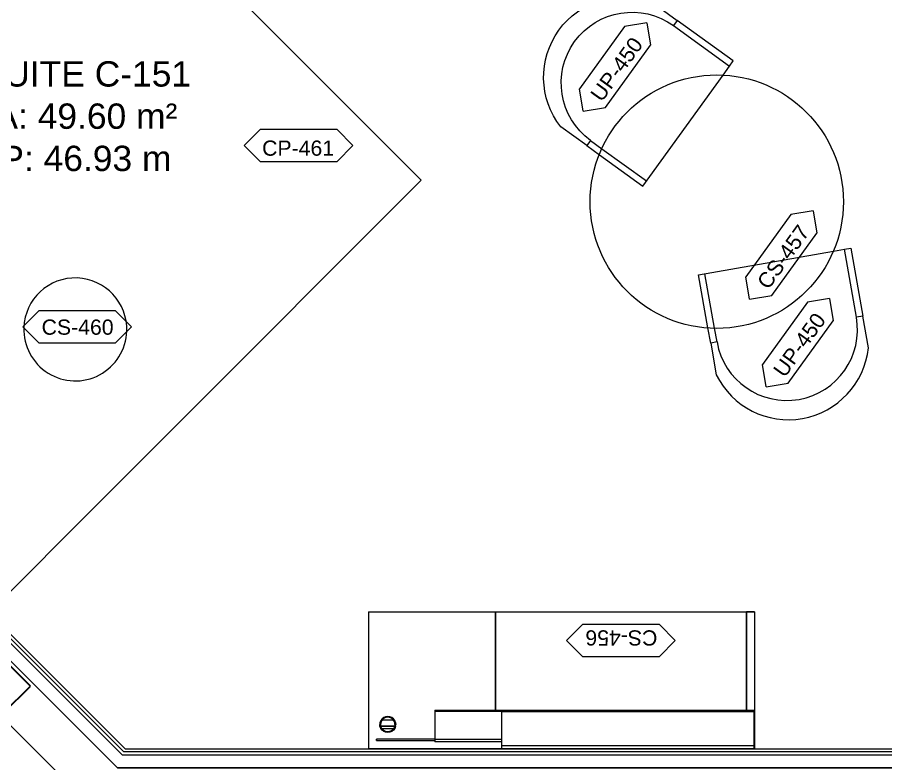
# Model space of a CAD drawing. Header units: centimetres. Extents: x 118932 to 154602, y -32682 to -23521.
# Drawn here: x 137984.4 to 138327.1, y -25901.2 to -25606.8 of the extents above; entities that cross this region are included whole.
import ezdxf

# ---------------------------------------------------------------- set-up
doc = ezdxf.new("R2010")
doc.units = ezdxf.units.CM
doc.header["$LTSCALE"] = 50
doc.header["$MEASUREMENT"] = 0
doc.linetypes.add('HIDDEN', pattern=[0.375, 0.25, -0.125])
for name, color, linetype, lineweight, true_color in [('GEN_00_BL_Yazı', 7, 'Continuous', 0, 0x4f5250), ('GEN_00_BL_Ölçü Dış', 7, 'Continuous', 5, 0x766a5e), ('GEN_01_TA_Kolon', 7, 'Continuous', 35, 0xd05d28), ('GEN_02_TF_Mobilya', 7, 'Continuous', 5, 0x745e3d), ('GEN_05_ML_Alçıpan_giydirme', 7, 'Continuous', 18, 0x7ebab5), ('KALACAK DUVARLAR', 7, 'Continuous', 30, 0x005387)]:
    doc.layers.add(name, color=color, linetype=linetype, lineweight=lineweight, true_color=true_color)
doc.layers.add('GEN_02_TF_Halı', color=7, linetype='Continuous', lineweight=5, true_color=0x903373, transparency=0.8)
doc.styles.add('ARIAL', font='arial.ttf')
doc.styles.add('Arial_6', font='arial.ttf', dxfattribs={"height": 59.5325})

# ---------------------------------------------------------------- blocks, each defined once
blk = doc.blocks.new('LEVEL 0_E BLOK_KOLON')
at = {"layer": 'GEN_01_TA_Kolon'}
blk.add_lwpolyline([(298.34, -287.83), (287.74, -277.23), (277.17, -287.81), (287.76, -298.41)], close=True, dxfattribs=at)
blk = doc.blocks.new('YIKILACAK DUVARLAR LEVEL 0 D BLOK')
at = {"layer": 'KALACAK DUVARLAR', "elevation": 0}
blk.add_lwpolyline([(115.77, -770.14), (-376.98, -770.14), (-414.42, -732.67), (-567.28, -885.35), (-360.35, -1094.56), (-525.49, -1259.26), (-368.07, -1416.83), (-336.48, -1416.83), (-336.49, -1448.43), (-212.04, -1573), (-190.82, -1551.79), (-178.16, -1564.47), (-212.11, -1598.39), (-550.96, -1259.23), (-385.75, -1094.47), (-692.51, -784.33), (-679.71, -771.67), (-579.83, -872.66), (-414.4, -707.22), (-369.51, -752.14), (115.77, -752.14)], close=True, dxfattribs=at)
blk = doc.blocks.new('suıte c-d duvarlar')
at = {"layer": 'GEN_05_ML_Alçıpan_giydirme', "elevation": 0}
blk.add_lwpolyline([(785.25, -479.65), (790.25, -479.65), (790.25, -456.65), (303.93, -456.65), (256.97, -409.68), (91.57, -575.08), (-37.98, -444.05), (-41.54, -447.57), (-43.3, -445.79), (-37.96, -440.52), (91.58, -571.53), (256.97, -406.14), (304.97, -454.15), (792.75, -454.15), (792.75, -482.15), (785.25, -482.15)], close=True, dxfattribs=at)
blk.add_lwpolyline([(785.25, -480.9), (791.5, -480.9), (791.5, -455.4), (304.45, -455.4), (256.97, -407.91), (91.57, -573.31), (-37.97, -442.28), (-42.42, -446.68)], dxfattribs=at)
blk = doc.blocks.new('sandalye')
at = {"layer": 'GEN_02_TF_Mobilya'}
for p, q in [((22.99, 79.87), (12.97, 72.06)), ((12.97, 72.06), (14.53, 70.06)), ((50.44, 23.98), (60.46, 31.79)), ((48.88, 25.98), (50.44, 23.98))]:
    blk.add_line(p, q, dxfattribs=at)
blk.add_lwpolyline([(14.53, 70.06), (-7, 53.28), (-8.56, 55.28), (12.97, 72.06)], dxfattribs=at)
at = {"layer": 'GEN_02_TF_Mobilya', "linetype": 'Continuous'}
for points in [[(50.44, 23.98), (45.58, 20.19), (28.91, 7.2), (-4.31, 49.83), (-7, 53.28)], [(48.88, 25.98), (44.5, 22.57), (27.35, 9.2)]]:
    blk.add_lwpolyline(points, dxfattribs=at)
at = {"layer": 'GEN_02_TF_Mobilya'}
for centre, radius, start, end in [((34.77, 50.41), 31.73, 324.0618, 111.8043), ((31.71, 48.02), 27.94, 307.9331, 127.9331)]:
    blk.add_arc(centre, radius, start, end, dxfattribs=at)
blk = doc.blocks.new('FFE-Tag')
at = {"color": 0}
blk.add_wipeout([(-8.76, 0), (-6.19, 2.57), (6.19, 2.57), (8.76, 0), (6.19, -2.57), (-6.19, -2.57)], dxfattribs=at).dxf.layer = 'GEN_00_BL_Yazı'
at = {"layer": 'GEN_00_BL_Yazı', "color": 0}
for p, q in [((-8.76, 0), (-6.19, 2.57)), ((6.19, 2.57), (-6.19, 2.57)), ((8.76, 0), (6.19, 2.57)), ((-8.76, 0), (-6.19, -2.57)), ((8.76, 0), (6.19, -2.57)), ((-6.19, -2.57), (6.19, -2.57))]:
    blk.add_line(p, q, dxfattribs=at)
blk = doc.blocks.new('UP-450')
at = {"layer": 'GEN_00_BL_Yazı', "xscale": 2.448801272789173, "yscale": 2.448801272789173, "zscale": 2.448801272789173}
blk.add_blockref('FFE-Tag', (0, 0), dxfattribs=at)
at = {"layer": 'GEN_00_BL_Yazı', "insert": (-0.32, -1.08), "char_height": 6, "attachment_point": 5, "style": 'Arial_6'}
blk.add_mtext('UP-450', dxfattribs=at)
blk = doc.blocks.new('CS-457')
at = {"layer": 'GEN_00_BL_Yazı', "insert": (-0.19, -1.08), "char_height": 6, "attachment_point": 5, "style": 'Arial_6'}
blk.add_mtext('CS-457', dxfattribs=at)
blk = doc.blocks.new('masa sandalye masa lambası')
at = {"layer": 'GEN_00_BL_Yazı', "xscale": 2.448801272789173, "yscale": 2.448801272789173, "zscale": 2.448801272789173, "rotation": 172.0669393669861}
for p in [(34.22, 54.31), (6.66, 32.37), (-28.16, -60.37)]:
    blk.add_blockref('FFE-Tag', p, dxfattribs=at)
at = {"rotation": 172.0669393669861}
for name, p in [('UP-450', (34.22, 54.31)), ('CS-457', (6.66, 32.37)), ('UP-450', (-28.16, -60.37))]:
    blk.add_blockref(name, p, dxfattribs=at)
at = {"layer": 'GEN_02_TF_Mobilya'}
blk.add_circle((0, 0), 50, dxfattribs=at)
at = {"layer": 'GEN_02_TF_Mobilya', "linetype": 'HIDDEN'}
blk.add_blockref('sandalye', (0, 0), dxfattribs=at)
at = {"layer": 'GEN_02_TF_Mobilya', "linetype": 'HIDDEN', "xscale": -0.9999999999999999, "rotation": 119.9999999999984}
blk.add_blockref('sandalye', (0, 0), dxfattribs=at)
blk = doc.blocks.new('CS-460_SideTable_R40')
at = {"layer": 'GEN_00_BL_Yazı', "xscale": 24.48801272789115, "yscale": 24.48801272789115, "zscale": 24.48801272789115, "rotation": 181.9776773082424}
blk.add_blockref('FFE-Tag', (-6.7, -10), dxfattribs=at)
at = {"layer": 'GEN_02_TF_Mobilya'}
for start, end in [(360, 180), (180, 360)]:
    blk.add_arc((0, 0), 203.2, start, end, dxfattribs=at)
at = {"layer": 'GEN_00_BL_Yazı', "insert": (134.3, -34.4), "char_height": 60, "attachment_point": 1, "rotation": 181.9777, "style": 'Arial_6'}
blk.add_mtext('CS-460', dxfattribs=at)
blk = doc.blocks.new('CS-456')
at = {"layer": 'GEN_00_BL_Yazı', "insert": (-0.19, -1.08), "char_height": 6, "attachment_point": 5, "style": 'Arial_6'}
blk.add_mtext('CS-456', dxfattribs=at)
blk = doc.blocks.new('CS-456 Mini Bar _ A-01_ Fm - CS-456 MINI BAR-14913976-TYPE GxL')
at = {"layer": 'GEN_02_TF_Mobilya'}
for p, q in [((-760, 270.3), (-728.2, 270.3)), ((-728.2, 270.3), (-760, 270.3)), ((-760, 270.3), (-760, -269.4)), ((-728.2, 270.3), (-728.2, -117)), ((-728.2, 270.3), (-728.2, -117)), ((-728.2, -117), (-728.2, 270.3)), ((262.4, 270.3), (-728.2, 270.3)), ((262.4, 270.3), (-728.2, 270.3)), ((-728.2, -117), (-728.2, 270.3)), ((764, 270.3), (262.4, 270.3)), ((262.4, -117), (262.4, 270.3)), ((764, 270.3), (262.4, 270.3)), ((262.4, -117), (262.4, 270.3)), ((262.4, 270.3), (262.4, -117)), ((262.4, 270.3), (262.4, -117)), ((764, 270.3), (764, -269.4)), ((764, 270.3), (764, -269.4)), ((238.5, -117), (-758.4, -117)), ((-758.4, -123.3), (-758.4, -117)), ((-758.4, -123.3), (-758.4, -117)), ((238.5, -117), (-758.4, -117)), ((-758.4, -123.3), (238.5, -123.3)), ((-758.4, -256.7), (-758.4, -123.3)), ((-758.4, -123.3), (238.5, -123.3)), ((-758.4, -256.7), (-758.4, -123.3)), ((238.5, -117), (238.5, -123.3)), ((238.5, -117), (238.5, -123.3)), ((501.7, -117), (238.5, -117)), ((501.7, -117), (238.5, -117)), ((238.5, -122.2), (501.7, -122.2)), ((238.5, -122.2), (501.7, -122.2)), ((238.5, -123.3), (238.5, -256.7)), ((238.5, -123.3), (238.5, -256.7)), ((501.7, -117), (501.7, -122.2)), ((501.7, -117), (501.7, -122.2)), ((501.7, -122.2), (501.7, -232.2)), ((501.7, -122.2), (501.7, -232.2)), ((657.1, -165.9), (656.1, -174.1)), ((656.1, -174.1), (657.1, -165.9)), ((657.1, -165.9), (660.3, -158.3)), ((657.1, -165.9), (660.3, -158.3)), ((660.2, -166.8), (659.2, -174.1)), ((659.2, -174.1), (660.2, -166.8)), ((663.1, -159.9), (660.2, -166.8)), ((660.2, -166.8), (663.1, -159.9)), ((660.3, -158.3), (665.3, -151.7)), ((660.3, -158.3), (665.3, -151.7)), ((667.6, -153.9), (663.1, -159.9)), ((663.1, -159.9), (667.6, -153.9)), ((665.3, -151.7), (671.9, -146.7)), ((671.9, -146.7), (665.3, -151.7)), ((708.9, -155.1), (666.7, -155.1)), ((708.9, -155.1), (666.7, -155.1)), ((667.6, -153.9), (673.5, -149.4)), ((667.6, -153.9), (673.5, -149.4)), ((671.9, -146.7), (679.6, -143.5)), ((679.6, -143.5), (671.9, -146.7)), ((673.5, -149.4), (680.4, -146.5)), ((673.5, -149.4), (680.4, -146.5)), ((679.6, -143.5), (687.8, -142.4)), ((687.8, -142.4), (679.6, -143.5)), ((680.4, -146.5), (687.8, -145.6)), ((680.4, -146.5), (687.8, -145.6)), ((687.8, -142.4), (696, -143.5)), ((696, -143.5), (687.8, -142.4)), ((687.8, -145.6), (695.2, -146.5)), ((687.8, -145.6), (695.2, -146.5)), ((695.2, -146.5), (702.1, -149.4)), ((695.2, -146.5), (702.1, -149.4)), ((696, -143.5), (703.7, -146.7)), ((703.7, -146.7), (696, -143.5)), ((702.1, -149.4), (708, -153.9)), ((702.1, -149.4), (708, -153.9)), ((703.7, -146.7), (710.3, -151.7)), ((710.3, -151.7), (703.7, -146.7)), ((712.5, -159.9), (708, -153.9)), ((708, -153.9), (712.5, -159.9)), ((710.3, -151.7), (715.3, -158.3)), ((710.3, -151.7), (715.3, -158.3)), ((715.4, -166.8), (712.5, -159.9)), ((712.5, -159.9), (715.4, -166.8)), ((715.3, -158.3), (718.5, -165.9)), ((715.3, -158.3), (718.5, -165.9)), ((716.4, -174.1), (715.4, -166.8)), ((715.4, -166.8), (716.4, -174.1)), ((718.5, -165.9), (719.6, -174.1)), ((718.5, -165.9), (719.6, -174.1)), ((657.1, -182.4), (656.1, -174.1)), ((657.1, -182.4), (656.1, -174.1)), ((657.1, -182.4), (660.3, -190)), ((660.3, -190), (657.1, -182.4)), ((659.2, -174.1), (660.2, -181.5)), ((659.2, -174.1), (660.2, -181.5)), ((715.5, -180.5), (660.1, -180.5)), ((660.1, -180.5), (715.5, -180.5)), ((660.2, -181.5), (663.1, -188.4)), ((660.2, -181.5), (663.1, -188.4)), ((660.3, -190), (665.3, -196.6)), ((665.3, -196.6), (660.3, -190)), ((663.1, -188.4), (667.6, -194.4)), ((663.1, -188.4), (667.6, -194.4)), ((711.3, -190), (664.3, -190)), ((711.3, -190), (664.3, -190)), ((665.3, -196.6), (671.9, -201.6)), ((665.3, -196.6), (671.9, -201.6)), ((673.5, -198.9), (667.6, -194.4)), ((667.6, -194.4), (673.5, -198.9)), ((671.9, -201.6), (679.6, -204.8)), ((671.9, -201.6), (679.6, -204.8)), ((680.4, -201.8), (673.5, -198.9)), ((673.5, -198.9), (680.4, -201.8)), ((679.6, -204.8), (687.8, -205.9)), ((679.6, -204.8), (687.8, -205.9)), ((687.8, -202.7), (680.4, -201.8)), ((680.4, -201.8), (687.8, -202.7)), ((695.2, -201.8), (687.8, -202.7)), ((687.8, -202.7), (695.2, -201.8)), ((687.8, -205.9), (696, -204.8)), ((687.8, -205.9), (696, -204.8)), ((702.1, -198.9), (695.2, -201.8)), ((695.2, -201.8), (702.1, -198.9)), ((696, -204.8), (703.7, -201.6)), ((696, -204.8), (703.7, -201.6)), ((708, -194.4), (702.1, -198.9)), ((702.1, -198.9), (708, -194.4)), ((703.7, -201.6), (710.3, -196.6)), ((703.7, -201.6), (710.3, -196.6)), ((708, -194.4), (712.5, -188.4)), ((708, -194.4), (712.5, -188.4)), ((710.3, -196.6), (715.3, -190)), ((715.3, -190), (710.3, -196.6)), ((712.5, -188.4), (715.4, -181.5)), ((712.5, -188.4), (715.4, -181.5)), ((715.3, -190), (718.5, -182.4)), ((718.5, -182.4), (715.3, -190)), ((715.4, -181.5), (716.4, -174.1)), ((716.4, -174.1), (715.4, -181.5)), ((718.5, -182.4), (719.6, -174.1)), ((719.6, -174.1), (718.5, -182.4)), ((501.7, -232.2), (238.5, -232.2)), ((501.7, -232.2), (238.5, -232.2)), ((501.7, -231.3), (732.3, -231.3)), ((501.7, -231.3), (732.3, -231.3)), ((501.7, -232.2), (501.7, -242.7)), ((501.7, -232.2), (501.7, -242.7)), ((732.3, -237.6), (501.7, -237.6)), ((732.3, -237.6), (501.7, -237.6)), ((732.3, -231.3), (732.3, -237.6)), ((732.3, -237.6), (732.3, -231.3)), ((-760, -269.4), (-758.4, -269.4)), ((-760, -269.4), (-758.4, -269.4)), ((-758.4, -269.4), (-758.4, -256.7)), ((-758.4, -269.4), (-758.4, -256.7)), ((238.5, -256.7), (-758.4, -256.7)), ((238.5, -256.7), (-758.4, -256.7)), ((-758.4, -269.4), (238.5, -269.4)), ((-758.4, -269.4), (238.5, -269.4)), ((238.5, -242.7), (501.7, -242.7)), ((238.5, -242.7), (501.7, -242.7)), ((238.5, -256.7), (238.5, -269.4)), ((238.5, -256.7), (238.5, -269.4)), ((238.5, -269.4), (764, -269.4)), ((238.5, -269.4), (764, -269.4))]:
    blk.add_line(p, q, dxfattribs=at)
at = {"layer": 'GEN_00_BL_Yazı', "xscale": -24.48801272789174, "yscale": 24.48801272789174, "zscale": 24.48801272789174, "rotation": 180.0000187052433}
blk.add_blockref('FFE-Tag', (-232.9, 157.4), dxfattribs=at)
at = {"xscale": -10, "yscale": 10, "zscale": 10, "rotation": 180.0000187052433}
blk.add_blockref('CS-456', (-232.9, 157.4), dxfattribs=at)
blk = doc.blocks.new('CP-461_280x310x2')
at = {"layer": 'GEN_00_BL_Yazı', "xscale": 2.448801272789173, "yscale": 2.448801272789173, "zscale": 2.448801272789173}
blk.add_blockref('FFE-Tag', (0, 0), dxfattribs=at)
at = {"layer": 'GEN_00_BL_Yazı', "insert": (-0.22, -1.08), "char_height": 6, "attachment_point": 5, "rotation": 360, "style": 'Arial_6'}
blk.add_mtext('CP-461', dxfattribs=at)
blk = doc.blocks.new('PPBamako_SuiteC_TefrisPlan')
at = {"layer": 'GEN_02_TF_Mobilya', "rotation": 242.1141417054903}
blk.add_blockref('masa sandalye masa lambası', (-147.07, -565.15), dxfattribs=at)
at = {"layer": 'GEN_02_TF_Halı'}
blk.add_lwpolyline([(-487.26, -341.72), (-482.94, -337.4), (-263.74, -556.6), (-461.73, -754.59), (-680.93, -535.39), (-664.04, -518.5)], dxfattribs=at)
at = {"color": 1}
blk.add_blockref('CP-461_280x310x2', (-312.12, -542.98, 0), dxfattribs=at)
for name, p, xscale, yscale, zscale, rotation in [('CS-460_SideTable_R40', (-400.29, -615.56), 0.1000000000000023, 0.1000000000000023, 0.1000000000000023, 178.0223226917576), ('CS-456 Mini Bar _ A-01_ Fm - CS-456 MINI BAR-14913976-TYPE GxL', (-208.18, -754.07), -0.1, 0.1, 0.1, 1.870524343416954e-05)]:
    blk.add_blockref(name, p, dxfattribs=dict(xscale=xscale, yscale=yscale, zscale=zscale, rotation=rotation))
blk = doc.blocks.new('TEFRISLI MAHAL LEVEL 0 D BLOK')
at = {"layer": 'GEN_00_BL_Yazı', "transparency": 33554687, "insert": (-1257.37, 862.25), "char_height": 10, "attachment_point": 2, "style": 'ARIAL'}
blk.add_mtext('SUITE C-151\\PA: 49.60 m²\\PP: 46.93 m', dxfattribs=at)

msp = doc.modelspace()

# ---------------------------------------------------------------- block references
for name, p in [('YIKILACAK DUVARLAR LEVEL 0 D BLOK', (138393.35, -25150.71, 0)), ('LEVEL 0_E BLOK_KOLON', (137691.18, -25582.84, 0)), ('suıte c-d duvarlar', (137721.97, -25441.19, 0))]:
    msp.add_blockref(name, p)

# ---------------------------------------------------------------- next in the draw order: block references
at = {"color": 1}
msp.add_blockref('PPBamako_SuiteC_TefrisPlan', (138407.54, -25114.33, 0), dxfattribs=at)

# ---------------------------------------------------------------- next in the draw order: block references
at = {"layer": 'GEN_00_BL_Ölçü Dış'}
msp.add_blockref('TEFRISLI MAHAL LEVEL 0 D BLOK', (139268.8, -26486.31), dxfattribs=at)

doc.saveas('drawing.dxf')
